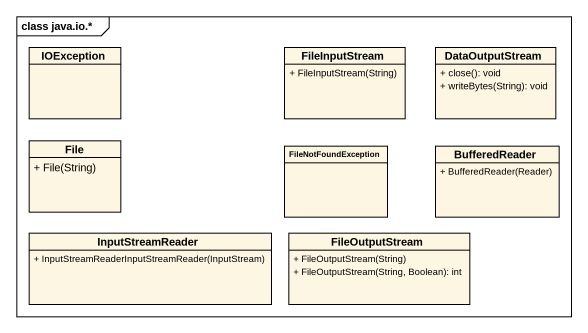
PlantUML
@startuml
mainframe class java.io.*
hide circle
hide empty members
skinparam classAttributeIconSize 0
class IOException
class FileInputStream {
  + FileInputStream(String)
}
class DataOutputStream {
  + close(): void
  + writeBytes(String): void
}
class "File" as File_ {
  + File(String)
}
class FileNotFoundException
class BufferedReader {
  + BufferedReader(Reader)
}
class InputStreamReader {
  + InputStreamReaderInputStreamReader(InputStream)
}
class FileOutputStream {
  + FileOutputStream(String)
  + FileOutputStream(String, Boolean): int
}
@enduml
